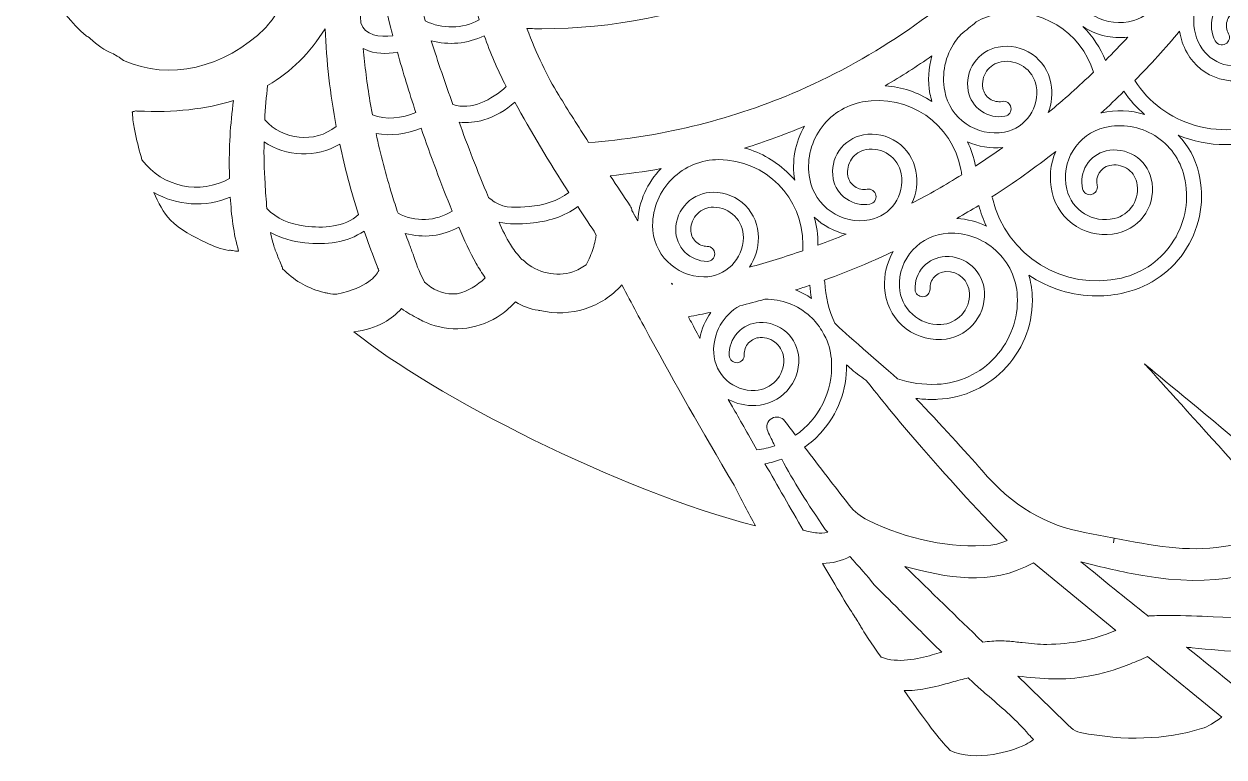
# Model space of a CAD drawing. Header units: millimetres. Extents: x -1647 to 2455, y -685 to 37.
# Drawn here: x -267.4 to -27.2, y -528.6 to -381.8 of the extents above; entities that cross this region are included whole.
import ezdxf

# ---------------------------------------------------------------- set-up
doc = ezdxf.new("R2010")
doc.units = ezdxf.units.MM
doc.header["$MEASUREMENT"] = 0
doc.layers.add('Layer 4', color=7, linetype='Continuous')

msp = doc.modelspace()

# ---------------------------------------------------------------- linework, layer by layer
at = {"layer": 'Layer 4', "lineweight": 0}
for points, knots in [([(-154.37, -405.5), (-156.44, -402.28), (-158.45, -399.09), (-160.34, -396.01), (-162.68, -392.22), (-164.82, -387.73), (-166.72, -382.66), (-165.71, -382.69), (-164.73, -382.71), (-163.77, -382.71), (-135.27, -382.71), (-108.48, -371.61), (-88.33, -351.46), (-68.18, -331.31), (-57.08, -304.52), (-57.08, -276.02), (-57.08, -271.81), (-57.33, -267.56), (-57.83, -263.35), (-48.71, -269.09), (-41.22, -275.1), (-37.51, -278.08), (-36.67, -278.76), (-36, -279.29), (-35.55, -279.63), (-35.17, -279.92), (-34.78, -280.21), (-34.38, -280.5), (-34.91, -296.45), (-38.32, -311.94), (-44.5, -326.56), (-51.04, -342.02), (-60.41, -355.91), (-72.33, -367.84), (-84.26, -379.76), (-98.15, -389.13), (-113.61, -395.67), (-126.58, -401.15), (-140.29, -404.46), (-154.37, -405.5)], [0, 0, 0, 0, 1, 1, 1, 2, 2, 2, 3, 3, 3, 4, 4, 4, 5, 5, 5, 6, 6, 6, 7, 7, 7, 8, 8, 8, 9, 9, 9, 10, 10, 10, 11, 11, 11, 12, 12, 12, 13, 13, 13, 13]), ([(-6.61, -480.19), (-7.36, -479.55), (-8.04, -478.97), (-8.7, -478.37), (-9.35, -477.79), (-43.06, -449.84), (-43.06, -449.84), (-43.06, -449.84), (-16.4, -479.34), (-14.56, -481.3), (-18.2, -483.99), (-22.27, -485.63), (-27.28, -486.42), (-34.62, -487.58), (-41.67, -486.19), (-49.13, -484.72), (-49.13, -484.72), (-49.31, -485.66), (-49.31, -485.66), (-49.31, -485.66), (-49.31, -485.66), (-49.31, -485.66), (-49.31, -485.66), (-49.17, -484.71), (-49.17, -484.71), (-50.98, -484.36), (-52.86, -483.99), (-54.73, -483.66), (-62.9, -482.23), (-69.55, -478.26), (-75.65, -471.15), (-78.85, -467.42), (-84.06, -461.8), (-88.83, -456.74), (-87.79, -456.88), (-86.73, -456.95), (-85.66, -456.95), (-85.27, -456.95), (-84.87, -456.94), (-84.48, -456.92), (-79.17, -456.67), (-74.28, -454.37), (-70.7, -450.44), (-67.12, -446.5), (-65.29, -441.42), (-65.54, -436.11), (-65.61, -434.71), (-65.86, -433.34), (-66.26, -432.03), (-62.29, -434.7), (-57.56, -436.21), (-52.62, -436.21), (-50.76, -436.21), (-48.88, -436), (-47, -435.55), (-41.83, -434.33), (-37.44, -431.18), (-34.64, -426.66), (-31.85, -422.14), (-30.98, -416.8), (-32.2, -411.63), (-32.88, -408.72), (-34.32, -406.12), (-36.35, -404.04), (-33.38, -405.27), (-30.17, -405.91), (-26.93, -405.91), (-22.93, -405.91), (-18.88, -404.93), (-15.13, -402.86), (-10.48, -400.29), (-7.11, -396.07), (-5.64, -390.96), (-4.16, -385.86), (-4.77, -380.48), (-7.34, -375.83), (-8.28, -374.11), (-9.51, -372.62), (-10.95, -371.37), (-9.44, -371.66), (-7.91, -371.81), (-6.38, -371.81), (-1.21, -371.81), (3.99, -370.18), (8.41, -366.83), (17.15, -360.19), (18.85, -347.68), (12.21, -338.95), (11.13, -337.52), (9.85, -336.33), (8.45, -335.38), (14.31, -334.83), (19.99, -332.2), (24.25, -327.52), (27.84, -323.6), (29.68, -318.51), (29.44, -313.21), (29.22, -308.44), (27.35, -304.02), (24.14, -300.57), (35.05, -302.82), (48.02, -305.83), (62.75, -310.31), (66.4, -314.53), (69.44, -319.38), (71.56, -324.36), (72.78, -327.2), (73.74, -330.16), (74.41, -333.16), (74.71, -334.45), (74.96, -335.87), (75.17, -337.46), (67.17, -333.63), (44.62, -326.56), (44.62, -326.56), (44.62, -326.56), (54.27, -332.75), (59.35, -335.52), (64.22, -338.17), (72.35, -342.59), (78.49, -346.3), (81.25, -349.75), (85.86, -356.47), (86.69, -363.62), (87.18, -367.89), (85.49, -372.33), (82.26, -375.4), (75.38, -369.73), (67.39, -363.33), (64.31, -360.87), (63.49, -360.21), (62.9, -359.74), (62.82, -359.67), (58.54, -356.06), (33.37, -340.61), (33.37, -340.61), (33.37, -340.61), (65.45, -370.63), (70.8, -374.96), (78.86, -381.47), (81.93, -389.34), (80.45, -399.73), (79.34, -398.55), (78.19, -397.41), (77.13, -396.19), (58.8, -375.14), (28.96, -355.53), (28.96, -355.53), (28.96, -355.53), (60.59, -387.79), (71.43, -399.58), (72.61, -400.86), (73.79, -402.14), (74.97, -403.42), (75.65, -404.16), (76.34, -404.94), (77, -405.71), (78.29, -407.19), (79.62, -408.72), (81.11, -410.1), (83.01, -411.88), (83.77, -413.9), (83.5, -416.46), (83.42, -417.2), (83.34, -417.94), (83.27, -418.7), (82.96, -421.84), (82.64, -425.09), (81.81, -428.05), (81.26, -429.98), (79.91, -432.15), (78, -434.15), (76.06, -436.19), (75.08, -436.61), (74.6, -436.58), (73.91, -436.56), (72.53, -435.73), (71.07, -433.95), (65.6, -427.26), (23.72, -391.38), (23.72, -391.38), (23.72, -391.38), (34.66, -403.23), (36.8, -405.47), (43.84, -412.88), (62.54, -432.55), (71.45, -444.04), (73.62, -446.85), (73.61, -448.64), (71.4, -451.42), (68.16, -455.5), (63.68, -458.24), (58.08, -459.57), (56.04, -460.05), (54.4, -459.57), (52.6, -457.97), (48.18, -454.02), (4.05, -421.17), (4.05, -421.17), (4.05, -421.17), (20.72, -436.47), (21.23, -437.08), (21.92, -437.92), (38.21, -452.81), (44.99, -458.68), (46.47, -459.97), (46.37, -460.46), (45.7, -461.55), (45.42, -461.98), (45.2, -462.42), (44.99, -462.84), (44.71, -463.4), (44.44, -463.93), (44.13, -464.27), (32.13, -477.54), (18.83, -483.74), (3.44, -483.21), (-0.48, -483.07), (-3.76, -482.08), (-6.61, -480.19)], [0, 0, 0, 0, 1, 1, 1, 2, 2, 2, 3, 3, 3, 4, 4, 4, 5, 5, 5, 6, 6, 6, 7, 7, 7, 8, 8, 8, 9, 9, 9, 10, 10, 10, 11, 11, 11, 12, 12, 12, 13, 13, 13, 14, 14, 14, 15, 15, 15, 16, 16, 16, 17, 17, 17, 18, 18, 18, 19, 19, 19, 20, 20, 20, 21, 21, 21, 22, 22, 22, 23, 23, 23, 24, 24, 24, 25, 25, 25, 26, 26, 26, 27, 27, 27, 28, 28, 28, 29, 29, 29, 30, 30, 30, 31, 31, 31, 32, 32, 32, 33, 33, 33, 34, 34, 34, 35, 35, 35, 36, 36, 36, 37, 37, 37, 38, 38, 38, 39, 39, 39, 40, 40, 40, 41, 41, 41, 42, 42, 42, 43, 43, 43, 44, 44, 44, 45, 45, 45, 46, 46, 46, 47, 47, 47, 48, 48, 48, 49, 49, 49, 50, 50, 50, 51, 51, 51, 52, 52, 52, 53, 53, 53, 54, 54, 54, 55, 55, 55, 56, 56, 56, 57, 57, 57, 58, 58, 58, 59, 59, 59, 60, 60, 60, 61, 61, 61, 62, 62, 62, 63, 63, 63, 64, 64, 64, 65, 65, 65, 66, 66, 66, 67, 67, 67, 68, 68, 68, 69, 69, 69, 70, 70, 70, 71, 71, 71, 72, 72, 72, 73, 73, 73, 73]), ([(-200.09, -362.4), (-199.69, -360.14), (-199.34, -357.77), (-199.03, -355.16), (-198.62, -354.95), (-198.21, -354.72), (-197.8, -354.48), (-197.93, -357.07), (-197.88, -359.75), (-197.66, -362.6), (-197.19, -368.42), (-196.06, -374.61), (-194.1, -382.09), (-193.93, -382.77), (-193.75, -383.45), (-193.56, -384.13), (-196.18, -384.42), (-199.24, -384.09), (-199.95, -381.5), (-200.38, -375.08), (-200.42, -368.69), (-200.09, -362.4)], [0, 0, 0, 0, 1, 1, 1, 2, 2, 2, 3, 3, 3, 4, 4, 4, 5, 5, 5, 6, 6, 6, 7, 7, 7, 7]), ([(-56.81, -363.99), (-55.1, -360.9), (-52.29, -358.67), (-48.9, -357.69), (-41.86, -355.66), (-34.56, -358.44), (-30.51, -364.07), (-32.42, -366.97), (-34.43, -369.81), (-36.54, -372.59), (-36.6, -371.87), (-36.72, -371.16), (-36.93, -370.45), (-37.6, -368.13), (-39.13, -366.21), (-41.24, -365.04), (-43.35, -363.87), (-45.79, -363.6), (-48.11, -364.26), (-50.04, -364.82), (-51.64, -366.09), (-52.62, -367.85), (-53.59, -369.61), (-53.82, -371.64), (-53.26, -373.58), (-52.8, -375.2), (-51.72, -376.54), (-50.25, -377.36), (-48.77, -378.18), (-47.06, -378.37), (-45.44, -377.91), (-44.64, -377.68), (-44.18, -376.85), (-44.41, -376.05), (-44.64, -375.25), (-45.47, -374.79), (-46.27, -375.02), (-47.12, -375.27), (-48.02, -375.17), (-48.79, -374.74), (-49.57, -374.31), (-50.13, -373.6), (-50.38, -372.75), (-50.71, -371.58), (-50.58, -370.36), (-49.99, -369.31), (-49.4, -368.25), (-48.44, -367.48), (-47.28, -367.15), (-44.08, -366.23), (-40.73, -368.08), (-39.81, -371.28), (-38.61, -375.46), (-41.04, -379.87), (-45.23, -381.07), (-50.68, -382.64), (-56.38, -379.49), (-57.94, -374.04), (-58.92, -370.66), (-58.52, -367.08), (-56.81, -363.99)], [0, 0, 0, 0, 1, 1, 1, 2, 2, 2, 3, 3, 3, 4, 4, 4, 5, 5, 5, 6, 6, 6, 7, 7, 7, 8, 8, 8, 9, 9, 9, 10, 10, 10, 11, 11, 11, 12, 12, 12, 13, 13, 13, 14, 14, 14, 15, 15, 15, 16, 16, 16, 17, 17, 17, 18, 18, 18, 19, 19, 19, 20, 20, 20, 20]), ([(-247.46, -389.05), (-247.57, -388.98), (-247.77, -388.84), (-247.94, -388.72), (-248.59, -388.29), (-249.03, -387.99), (-249.32, -387.83), (-249.38, -387.8), (-249.45, -387.77), (-249.51, -387.75), (-251.28, -387.02), (-252.84, -385.98), (-254.14, -384.66), (-254.38, -384.42), (-254.67, -384.24), (-254.99, -384.15), (-260.71, -379.13), (-265.09, -371.63), (-267.41, -362.91), (-262.43, -370.29), (-254.98, -375.63), (-246.19, -378.06), (-246.19, -378.06), (-245.98, -378.12), (-245.98, -378.12), (-236.29, -380.74), (-226.15, -379.55), (-217.44, -374.74), (-215.61, -373.73), (-213.87, -372.58), (-212.25, -371.29), (-215.44, -378.72), (-218.97, -382.42), (-219.13, -382.59), (-227.28, -390.63), (-238.39, -393.16), (-247.46, -389.05)], [0, 0, 0, 0, 1, 1, 1, 2, 2, 2, 3, 3, 3, 4, 4, 4, 5, 5, 5, 6, 6, 6, 7, 7, 7, 8, 8, 8, 9, 9, 9, 10, 10, 10, 11, 11, 11, 12, 12, 12, 12]), ([(-178.27, -371.38), (-177.87, -374.56), (-177.21, -377.74), (-176.29, -380.91), (-179.63, -382.75), (-183.69, -382.8), (-187.07, -381.14), (-188.06, -377.69), (-188.95, -374.22), (-189.69, -370.74), (-186.13, -372.33), (-181.83, -372.61), (-178.27, -371.38)], [0, 0, 0, 0, 1, 1, 1, 2, 2, 2, 3, 3, 3, 4, 4, 4, 4]), ([(-45.03, -393.07), (-41.9, -389.89), (-38.91, -386.6), (-36.06, -383.21), (-35.82, -384.7), (-35.32, -386.15), (-34.57, -387.51), (-33.16, -390.06), (-30.84, -391.91), (-28.04, -392.72), (-25.24, -393.53), (-22.29, -393.2), (-19.74, -391.79), (-17.62, -390.62), (-16.09, -388.7), (-15.42, -386.38), (-14.75, -384.06), (-15.03, -381.62), (-16.19, -379.51), (-18.2, -375.88), (-22.79, -374.56), (-26.42, -376.56), (-27.9, -377.38), (-28.97, -378.72), (-29.44, -380.34), (-29.91, -381.97), (-29.72, -383.67), (-28.9, -385.15), (-28.5, -385.88), (-27.59, -386.14), (-26.86, -385.74), (-26.14, -385.34), (-25.87, -384.43), (-26.27, -383.7), (-26.7, -382.92), (-26.8, -382.03), (-26.56, -381.17), (-26.31, -380.32), (-25.75, -379.62), (-24.97, -379.19), (-23.91, -378.6), (-22.69, -378.47), (-21.53, -378.8), (-20.37, -379.14), (-19.41, -379.9), (-18.82, -380.96), (-18.04, -382.37), (-17.86, -384), (-18.31, -385.55), (-18.75, -387.1), (-19.78, -388.38), (-21.19, -389.16), (-25.01, -391.27), (-29.83, -389.88), (-31.94, -386.06), (-33.05, -384.06), (-33.45, -381.81), (-33.11, -379.59), (-31.09, -377.04), (-29.15, -374.43), (-27.28, -371.77), (-24.34, -370.35), (-21.03, -370.06), (-17.87, -370.97), (-14.48, -371.95), (-11.67, -374.19), (-9.96, -377.28), (-7.78, -381.23), (-7.27, -385.79), (-8.52, -390.13), (-9.77, -394.46), (-12.63, -398.05), (-16.58, -400.24), (-21.61, -403.01), (-27.41, -403.66), (-32.93, -402.07), (-37.97, -400.62), (-42.21, -397.44), (-45.03, -393.07)], [0, 0, 0, 0, 1, 1, 1, 2, 2, 2, 3, 3, 3, 4, 4, 4, 5, 5, 5, 6, 6, 6, 7, 7, 7, 8, 8, 8, 9, 9, 9, 10, 10, 10, 11, 11, 11, 12, 12, 12, 13, 13, 13, 14, 14, 14, 15, 15, 15, 16, 16, 16, 17, 17, 17, 18, 18, 18, 19, 19, 19, 20, 20, 20, 21, 21, 21, 22, 22, 22, 23, 23, 23, 24, 24, 24, 25, 25, 25, 26, 26, 26, 26]), ([(-76.76, -381.34), (-75.46, -380.58), (-74.02, -380.04), (-72.5, -379.76), (-63.99, -378.18), (-55.77, -383.31), (-53.28, -391.39), (-56.22, -394.22), (-59.24, -396.92), (-62.36, -399.5), (-61.66, -397.68), (-61.44, -395.66), (-61.82, -393.62), (-62.26, -391.24), (-63.6, -389.18), (-65.58, -387.82), (-67.57, -386.45), (-69.98, -385.94), (-72.35, -386.38), (-74.33, -386.74), (-76.04, -387.86), (-77.18, -389.52), (-78.32, -391.17), (-78.75, -393.17), (-78.38, -395.15), (-78.07, -396.81), (-77.14, -398.25), (-75.74, -399.21), (-74.35, -400.17), (-72.67, -400.52), (-71.01, -400.22), (-70.2, -400.06), (-69.66, -399.29), (-69.81, -398.47), (-69.96, -397.65), (-70.74, -397.11), (-71.56, -397.27), (-72.43, -397.43), (-73.31, -397.24), (-74.04, -396.74), (-74.78, -396.23), (-75.27, -395.48), (-75.43, -394.6), (-75.65, -393.41), (-75.39, -392.21), (-74.71, -391.21), (-74.02, -390.22), (-72.99, -389.55), (-71.8, -389.33), (-68.53, -388.72), (-65.38, -390.89), (-64.77, -394.16), (-63.98, -398.45), (-66.82, -402.59), (-71.11, -403.39), (-76.68, -404.42), (-82.05, -400.73), (-83.08, -395.16), (-83.73, -391.69), (-82.98, -388.18), (-80.98, -385.27), (-80.63, -384.76), (-80.25, -384.28), (-79.84, -383.83), (-78.8, -383.01), (-77.77, -382.18), (-76.76, -381.34)], [0, 0, 0, 0, 1, 1, 1, 2, 2, 2, 3, 3, 3, 4, 4, 4, 5, 5, 5, 6, 6, 6, 7, 7, 7, 8, 8, 8, 9, 9, 9, 10, 10, 10, 11, 11, 11, 12, 12, 12, 13, 13, 13, 14, 14, 14, 15, 15, 15, 16, 16, 16, 17, 17, 17, 18, 18, 18, 19, 19, 19, 20, 20, 20, 21, 21, 21, 22, 22, 22, 22]), ([(-204.9, -402.29), (-209.31, -405.72), (-215.51, -405.03), (-219.21, -400.97), (-219.09, -398.64), (-218.9, -396.33), (-218.63, -394.06), (-213.92, -391.33), (-210.13, -387.59), (-207.13, -382.7), (-206.86, -389.24), (-206.11, -395.78), (-204.9, -402.29)], [0, 0, 0, 0, 1, 1, 1, 2, 2, 2, 3, 3, 3, 4, 4, 4, 4]), ([(-175.27, -384.1), (-174.1, -387.48), (-172.64, -390.87), (-170.86, -394.27), (-173.87, -397.05), (-177.81, -399.05), (-181.55, -397.91), (-183.08, -393.63), (-184.55, -389.36), (-185.88, -385.1), (-182.39, -386.06), (-178.63, -385.75), (-175.27, -384.1)], [0, 0, 0, 0, 1, 1, 1, 2, 2, 2, 3, 3, 3, 4, 4, 4, 4]), ([(-46.4, -384.37), (-47.87, -385.96), (-49.37, -387.53), (-50.91, -389.07), (-51.91, -386.51), (-53.44, -384.2), (-55.4, -382.26), (-52.8, -383.98), (-49.63, -384.78), (-46.4, -384.37)], [0, 0, 0, 0, 1, 1, 1, 2, 2, 2, 3, 3, 3, 3]), ([(-199.2, -386.81), (-197.12, -387.78), (-194.86, -387.78), (-192.65, -387.41), (-191.52, -391.4), (-190.29, -395.43), (-188.95, -399.48), (-191.8, -400.64), (-194.92, -401.03), (-197.67, -399.95), (-197.84, -399.03), (-198, -398.12), (-198.15, -397.21), (-198.72, -393.69), (-199.18, -390.17), (-199.52, -386.65), (-199.42, -386.71), (-199.31, -386.76), (-199.2, -386.81)], [0, 0, 0, 0, 1, 1, 1, 2, 2, 2, 3, 3, 3, 4, 4, 4, 5, 5, 5, 6, 6, 6, 6]), ([(-86.03, -395.71), (-85.93, -396.24), (-85.8, -396.76), (-85.64, -397.26), (-88.48, -395.43), (-91.67, -394.36), (-94.97, -394.12), (-91.78, -392.25), (-88.66, -390.25), (-85.63, -388.13), (-86.36, -390.55), (-86.51, -393.14), (-86.03, -395.71)], [0, 0, 0, 0, 1, 1, 1, 2, 2, 2, 3, 3, 3, 4, 4, 4, 4]), ([(-79.83, -410.89), (-79.77, -411.24), (-79.72, -411.6), (-79.67, -411.95), (-82.91, -413.97), (-86.24, -415.88), (-89.63, -417.66), (-88.74, -415.7), (-88.43, -413.47), (-88.85, -411.21), (-89.29, -408.84), (-90.62, -406.78), (-92.61, -405.41), (-94.6, -404.04), (-97, -403.53), (-99.37, -403.97), (-101.35, -404.34), (-103.07, -405.45), (-104.21, -407.11), (-105.34, -408.76), (-105.77, -410.76), (-105.4, -412.74), (-105.1, -414.4), (-104.16, -415.84), (-102.77, -416.8), (-101.38, -417.76), (-99.7, -418.11), (-98.04, -417.81), (-97.22, -417.66), (-96.69, -416.88), (-96.84, -416.06), (-96.99, -415.24), (-97.77, -414.71), (-98.58, -414.86), (-99.46, -415.02), (-100.34, -414.83), (-101.07, -414.33), (-101.8, -413.83), (-102.29, -413.07), (-102.45, -412.2), (-102.67, -411), (-102.42, -409.8), (-101.73, -408.81), (-101.05, -407.81), (-100.02, -407.14), (-98.83, -406.92), (-95.56, -406.31), (-92.4, -408.48), (-91.8, -411.75), (-91, -416.04), (-93.85, -420.19), (-98.14, -420.98), (-103.71, -422.01), (-109.08, -418.32), (-110.11, -412.75), (-110.75, -409.29), (-110.01, -405.77), (-108.01, -402.86), (-106.01, -399.95), (-102.99, -397.99), (-99.52, -397.35), (-90.36, -395.65), (-81.53, -401.73), (-79.83, -410.89)], [0, 0, 0, 0, 1, 1, 1, 2, 2, 2, 3, 3, 3, 4, 4, 4, 5, 5, 5, 6, 6, 6, 7, 7, 7, 8, 8, 8, 9, 9, 9, 10, 10, 10, 11, 11, 11, 12, 12, 12, 13, 13, 13, 14, 14, 14, 15, 15, 15, 16, 16, 16, 17, 17, 17, 18, 18, 18, 19, 19, 19, 20, 20, 20, 21, 21, 21, 21]), ([(-51.7, -399.56), (-51.73, -399.57), (-51.76, -399.58), (-51.79, -399.59), (-50.23, -398.17), (-48.7, -396.72), (-47.19, -395.24), (-46, -396.99), (-44.6, -398.55), (-43.06, -399.89), (-45.83, -399), (-48.79, -398.88), (-51.7, -399.56)], [0, 0, 0, 0, 1, 1, 1, 2, 2, 2, 3, 3, 3, 4, 4, 4, 4]), ([(-243.79, -408.95), (-244.29, -407.27), (-244.72, -405.57), (-245.08, -403.85), (-245.26, -402.96), (-245.43, -402.01), (-245.6, -400.94), (-245.6, -400.86), (-245.61, -400.77), (-245.62, -400.69), (-245.67, -400.26), (-245.7, -399.91), (-245.72, -399.59), (-245.72, -399.59), (-245.72, -399.58), (-245.72, -399.58), (-245.72, -399.57), (-245.72, -399.57), (-245.72, -399.56), (-245.72, -399.56), (-245.72, -399.48), (-245.72, -399.48), (-245.73, -399.43), (-245.73, -399.37), (-245.73, -399.32), (-245.5, -399.31), (-245.26, -399.26), (-245.04, -399.17), (-245.02, -399.17), (-244.94, -399.16), (-244.79, -399.18), (-244.73, -399.18), (-244.67, -399.19), (-244.61, -399.19), (-237.4, -399.54), (-230.95, -398.83), (-225.47, -397.07), (-226.11, -401.83), (-226.39, -406.62), (-226.29, -411.32), (-226.29, -411.78), (-226.27, -412.25), (-226.26, -412.72), (-232.19, -415.99), (-239.62, -414.53), (-243.79, -408.95)], [0, 0, 0, 0, 1, 1, 1, 2, 2, 2, 3, 3, 3, 4, 4, 4, 5, 5, 5, 6, 6, 6, 7, 7, 7, 8, 8, 8, 9, 9, 9, 10, 10, 10, 11, 11, 11, 12, 12, 12, 13, 13, 13, 14, 14, 14, 15, 15, 15, 15]), ([(-180.29, -401.44), (-178.66, -401.59), (-176.98, -401.43), (-175.37, -400.96), (-173.04, -400.29), (-170.97, -399), (-169.17, -397.4), (-165.9, -403.31), (-162.32, -409.3), (-158.34, -415.53), (-160.54, -417.24), (-163.44, -418.06), (-166.28, -418.31), (-168.53, -418.5), (-171.16, -418.76), (-173.13, -417.45), (-173.57, -417.15), (-173.99, -416.83), (-174.41, -416.49), (-176.72, -410.92), (-178.61, -406.08), (-180.29, -401.44)], [0, 0, 0, 0, 1, 1, 1, 2, 2, 2, 3, 3, 3, 4, 4, 4, 5, 5, 5, 6, 6, 6, 7, 7, 7, 7]), ([(-187.89, -402.63), (-186, -408.14), (-183.93, -413.69), (-181.68, -419.24), (-184.96, -421.27), (-189.1, -421.51), (-192.52, -419.67), (-192.93, -418.46), (-193.33, -417.25), (-193.7, -416.03), (-194.97, -411.95), (-196.05, -407.82), (-196.93, -403.68), (-193.98, -404.26), (-190.81, -403.77), (-187.89, -402.63)], [0, 0, 0, 0, 1, 1, 1, 2, 2, 2, 3, 3, 3, 4, 4, 4, 5, 5, 5, 5]), ([(-113.1, -413.05), (-113.46, -412.62), (-113.83, -412.21), (-114.23, -411.81), (-116.73, -409.28), (-119.79, -407.52), (-123.14, -406.61), (-119.08, -405.34), (-115.08, -403.88), (-111.14, -402.22), (-113.05, -405.49), (-113.74, -409.28), (-113.1, -413.05)], [0, 0, 0, 0, 1, 1, 1, 2, 2, 2, 3, 3, 3, 4, 4, 4, 4]), ([(-73.53, -416.64), (-73.55, -416.56), (-73.58, -416.48), (-73.62, -416.4), (-69.23, -413.57), (-64.97, -410.52), (-60.86, -407.28), (-61.93, -409.79), (-62.25, -412.66), (-61.57, -415.52), (-60.9, -418.36), (-59.17, -420.77), (-56.69, -422.31), (-54.21, -423.84), (-51.28, -424.32), (-48.44, -423.65), (-46.09, -423.09), (-44.1, -421.66), (-42.83, -419.61), (-41.56, -417.56), (-41.17, -415.13), (-41.72, -412.78), (-42.67, -408.74), (-46.74, -406.23), (-50.77, -407.18), (-52.42, -407.57), (-53.81, -408.57), (-54.7, -410.01), (-55.59, -411.45), (-55.86, -413.14), (-55.48, -414.79), (-55.29, -415.59), (-54.48, -416.09), (-53.67, -415.9), (-52.87, -415.71), (-52.37, -414.9), (-52.56, -414.1), (-52.98, -412.31), (-51.87, -410.52), (-50.09, -410.1), (-48.91, -409.83), (-47.69, -410.02), (-46.67, -410.66), (-45.64, -411.3), (-44.92, -412.29), (-44.64, -413.47), (-44.27, -415.04), (-44.53, -416.66), (-45.38, -418.03), (-46.23, -419.4), (-47.56, -420.36), (-49.13, -420.73), (-53.38, -421.73), (-57.65, -419.09), (-58.65, -414.84), (-59.95, -409.32), (-56.52, -403.78), (-51.01, -402.48), (-47.57, -401.67), (-44.03, -402.25), (-41.03, -404.11), (-38.02, -405.97), (-35.93, -408.88), (-35.12, -412.32), (-34.08, -416.71), (-34.82, -421.24), (-37.19, -425.08), (-39.57, -428.92), (-43.29, -431.6), (-47.69, -432.63), (-59.22, -435.35), (-70.82, -428.18), (-73.53, -416.64)], [0, 0, 0, 0, 1, 1, 1, 2, 2, 2, 3, 3, 3, 4, 4, 4, 5, 5, 5, 6, 6, 6, 7, 7, 7, 8, 8, 8, 9, 9, 9, 10, 10, 10, 11, 11, 11, 12, 12, 12, 13, 13, 13, 14, 14, 14, 15, 15, 15, 16, 16, 16, 17, 17, 17, 18, 18, 18, 19, 19, 19, 20, 20, 20, 21, 21, 21, 22, 22, 22, 23, 23, 23, 24, 24, 24, 24]), ([(-218.78, -418.7), (-218.94, -417.05), (-219.06, -415.36), (-219.16, -413.66), (-219.16, -413.66), (-219.16, -413.66), (-219.16, -413.66), (-219.33, -410.86), (-219.39, -408.09), (-219.35, -405.33), (-214.91, -408.42), (-208.94, -408.63), (-204.19, -405.81), (-203.19, -410.54), (-201.93, -415.25), (-200.43, -419.92), (-203.18, -422.49), (-207.57, -422.69), (-211.15, -422.23), (-214.18, -421.85), (-216.89, -420.78), (-218.78, -418.7)], [0, 0, 0, 0, 1, 1, 1, 2, 2, 2, 3, 3, 3, 4, 4, 4, 5, 5, 5, 6, 6, 6, 7, 7, 7, 7]), ([(-76.91, -410.2), (-77.24, -408.5), (-77.78, -406.87), (-78.51, -405.35), (-76.36, -406.34), (-73.93, -406.76), (-71.44, -406.47), (-73.24, -407.75), (-75.06, -408.99), (-76.91, -410.2)], [0, 0, 0, 0, 1, 1, 1, 2, 2, 2, 3, 3, 3, 3]), ([(-139.84, -410.72), (-142.65, -413.55), (-144.29, -417.22), (-144.52, -421.18), (-144.75, -420.8), (-144.97, -420.4), (-145.21, -419.99), (-145.21, -419.99), (-145.23, -419.95), (-145.23, -419.95), (-145.38, -419.68), (-145.53, -419.4), (-145.69, -419.13), (-145.72, -418.8), (-145.84, -418.47), (-146.02, -418.2), (-147.36, -416.21), (-148.71, -414.18), (-150.05, -412.15), (-146.62, -411.8), (-143.22, -411.32), (-139.84, -410.72)], [0, 0, 0, 0, 1, 1, 1, 2, 2, 2, 3, 3, 3, 4, 4, 4, 5, 5, 5, 6, 6, 6, 7, 7, 7, 7]), ([(-122.99, -418.13), (-124.69, -416.41), (-126.95, -415.46), (-129.37, -415.45), (-131.38, -415.45), (-133.27, -416.22), (-134.7, -417.64), (-136.13, -419.05), (-136.92, -420.93), (-136.93, -422.95), (-136.93, -424.64), (-136.28, -426.23), (-135.09, -427.43), (-133.9, -428.63), (-132.32, -429.29), (-130.63, -429.3), (-129.8, -429.3), (-129.13, -428.64), (-129.12, -427.8), (-129.12, -426.98), (-129.79, -426.3), (-130.62, -426.3), (-131.5, -426.29), (-132.34, -425.94), (-132.96, -425.31), (-133.59, -424.68), (-133.93, -423.85), (-133.93, -422.96), (-133.92, -421.75), (-133.44, -420.62), (-132.59, -419.77), (-131.73, -418.91), (-130.59, -418.45), (-129.38, -418.45), (-126.05, -418.47), (-123.36, -421.19), (-123.37, -424.51), (-123.39, -428.87), (-126.96, -432.42), (-131.32, -432.4), (-136.99, -432.37), (-141.57, -427.75), (-141.55, -422.08), (-141.54, -418.56), (-140.15, -415.24), (-137.64, -412.75), (-135.13, -410.27), (-131.81, -408.91), (-128.28, -408.92), (-118.97, -408.96), (-111.42, -416.57), (-111.46, -425.89), (-111.46, -426.31), (-111.47, -426.74), (-111.5, -427.16), (-115.02, -428.39), (-118.58, -429.49), (-122.17, -430.47), (-121.04, -428.76), (-120.38, -426.72), (-120.37, -424.52), (-120.36, -422.11), (-121.29, -419.84), (-122.99, -418.13)], [0, 0, 0, 0, 1, 1, 1, 2, 2, 2, 3, 3, 3, 4, 4, 4, 5, 5, 5, 6, 6, 6, 7, 7, 7, 8, 8, 8, 9, 9, 9, 10, 10, 10, 11, 11, 11, 12, 12, 12, 13, 13, 13, 14, 14, 14, 15, 15, 15, 16, 16, 16, 17, 17, 17, 18, 18, 18, 19, 19, 19, 20, 20, 20, 21, 21, 21, 21]), ([(-225.64, -427.13), (-225.79, -427.09), (-225.94, -427.08), (-226.09, -427.08), (-226.2, -427.08), (-226.31, -427.08), (-226.41, -427.1), (-227.92, -426.92), (-229.51, -426.24), (-230.87, -425.59), (-233.57, -424.3), (-236.16, -422.98), (-238.08, -421.03), (-239.54, -419.57), (-240.56, -417.52), (-241.42, -415.47), (-236.82, -418.16), (-231.1, -418.58), (-226.11, -416.41), (-225.9, -420.01), (-225.46, -423.76), (-224.44, -427.27), (-224.85, -427.27), (-225.25, -427.22), (-225.64, -427.13)], [0, 0, 0, 0, 1, 1, 1, 2, 2, 2, 3, 3, 3, 4, 4, 4, 5, 5, 5, 6, 6, 6, 7, 7, 7, 8, 8, 8, 8]), ([(-166.07, -421.65), (-162.65, -421.36), (-159.22, -420.34), (-156.52, -418.34), (-155.46, -419.97), (-154.38, -421.61), (-153.27, -423.27), (-153.27, -423.27), (-152.86, -424.09), (-152.86, -424.09), (-152.91, -424.44), (-152.97, -424.78), (-153.04, -425.11), (-153.29, -426.22), (-153.63, -427.29), (-154.06, -428.3), (-154.35, -428.96), (-154.61, -429.5), (-154.88, -429.97), (-155.72, -430.6), (-156.61, -431.08), (-157.55, -431.39), (-160.8, -432.48), (-164.72, -431.61), (-167.3, -429.22), (-167.47, -429.06), (-167.66, -428.92), (-167.86, -428.8), (-167.86, -428.8), (-168.07, -428.54), (-168.07, -428.54), (-168.8, -427.66), (-169.48, -426.83), (-170.03, -425.91), (-170.89, -424.5), (-171.62, -422.99), (-172.31, -421.43), (-170.31, -421.95), (-168.09, -421.83), (-166.07, -421.65)], [0, 0, 0, 0, 1, 1, 1, 2, 2, 2, 3, 3, 3, 4, 4, 4, 5, 5, 5, 6, 6, 6, 7, 7, 7, 8, 8, 8, 9, 9, 9, 10, 10, 10, 11, 11, 11, 12, 12, 12, 13, 13, 13, 13]), ([(-76.26, -418.08), (-75.87, -419.53), (-75.35, -420.93), (-74.73, -422.25), (-76.57, -421.36), (-78.57, -420.84), (-80.65, -420.7), (-79.17, -419.85), (-77.71, -418.97), (-76.26, -418.08)], [0, 0, 0, 0, 1, 1, 1, 2, 2, 2, 3, 3, 3, 3]), ([(-180.37, -422.43), (-179.28, -425.01), (-178.2, -427.41), (-176.86, -429.74), (-176.35, -430.63), (-175.75, -431.63), (-175.06, -432.6), (-176.73, -434.19), (-178.57, -435.27), (-180.42, -435.75), (-180.79, -435.79), (-181.19, -435.82), (-181.6, -435.82), (-181.6, -435.82), (-181.6, -435.82), (-181.6, -435.82), (-183.61, -435.8), (-185.65, -434.93), (-187.25, -433.43), (-188.39, -431.16), (-188.95, -429.57), (-189.53, -427.88), (-189.8, -427.12), (-190.07, -426.35), (-190.39, -425.52), (-190.62, -424.92), (-190.85, -424.31), (-191.08, -423.7), (-187.5, -424.68), (-183.63, -424.28), (-180.37, -422.43)], [0, 0, 0, 0, 1, 1, 1, 2, 2, 2, 3, 3, 3, 4, 4, 4, 5, 5, 5, 6, 6, 6, 7, 7, 7, 8, 8, 8, 9, 9, 9, 10, 10, 10, 10]), ([(-108.46, -426.08), (-108.46, -426.02), (-108.46, -425.96), (-108.46, -425.9), (-108.45, -424.03), (-108.7, -422.2), (-109.19, -420.45), (-107.43, -422.14), (-105.23, -423.33), (-102.82, -423.85), (-104.69, -424.63), (-106.57, -425.37), (-108.46, -426.08)], [0, 0, 0, 0, 1, 1, 1, 2, 2, 2, 3, 3, 3, 4, 4, 4, 4]), ([(-204.75, -435.84), (-205.27, -435.94), (-205.89, -435.82), (-206.55, -435.69), (-206.8, -435.64), (-207.04, -435.59), (-207.29, -435.55), (-210.42, -434.76), (-213.01, -433.33), (-215.21, -431.18), (-215.21, -431.18), (-215.63, -430.76), (-215.63, -430.76), (-215.75, -430.35), (-216.02, -429.68), (-216.56, -428.38), (-216.7, -428.06), (-216.81, -427.78), (-216.89, -427.59), (-217.18, -426.86), (-217.44, -426.08), (-217.67, -425.21), (-217.82, -424.65), (-217.94, -424.07), (-218.06, -423.49), (-216.05, -424.64), (-213.71, -425.33), (-211.2, -425.59), (-206.98, -426.05), (-202.64, -425.57), (-199.33, -423.22), (-198.63, -425.25), (-197.87, -427.27), (-197.08, -429.25), (-196.9, -429.7), (-196.72, -430.16), (-196.55, -430.63), (-196.48, -430.79), (-196.42, -430.96), (-196.35, -431.13), (-197, -432.25), (-198.56, -434.54), (-204.75, -435.84)], [0, 0, 0, 0, 1, 1, 1, 2, 2, 2, 3, 3, 3, 4, 4, 4, 5, 5, 5, 6, 6, 6, 7, 7, 7, 8, 8, 8, 9, 9, 9, 10, 10, 10, 11, 11, 11, 12, 12, 12, 13, 13, 13, 14, 14, 14, 14]), ([(-105.05, -441.7), (-106.26, -439.16), (-106.96, -436.37), (-107.1, -433.47), (-107.11, -433.33), (-107.14, -433.19), (-107.19, -433.06), (-104.48, -432.08), (-101.79, -431.03), (-99.14, -429.9), (-97.21, -429.09), (-95.3, -428.24), (-93.41, -427.35), (-94.65, -429.52), (-95.26, -432), (-95.14, -434.56), (-94.85, -440.58), (-89.73, -445.24), (-83.72, -444.95), (-78.74, -444.72), (-74.88, -440.48), (-75.12, -435.5), (-75.32, -431.36), (-78.84, -428.13), (-82.99, -428.34), (-84.68, -428.42), (-86.24, -429.15), (-87.37, -430.4), (-88.51, -431.65), (-89.09, -433.27), (-89.01, -434.95), (-88.97, -435.78), (-88.27, -436.41), (-87.44, -436.38), (-86.61, -436.34), (-85.97, -435.64), (-86.01, -434.81), (-86.06, -433.92), (-85.75, -433.07), (-85.15, -432.42), (-84.56, -431.76), (-83.74, -431.38), (-82.85, -431.33), (-80.35, -431.22), (-78.23, -433.15), (-78.12, -435.64), (-77.96, -438.97), (-80.53, -441.8), (-83.86, -441.96), (-85.98, -442.05), (-88, -441.33), (-89.56, -439.9), (-91.12, -438.48), (-92.04, -436.53), (-92.14, -434.42), (-92.27, -431.68), (-91.33, -429.05), (-89.48, -427.02), (-87.63, -424.99), (-85.11, -423.8), (-82.37, -423.68), (-78.85, -423.51), (-75.46, -424.72), (-72.85, -427.1), (-70.24, -429.47), (-68.71, -432.72), (-68.54, -436.25), (-68.33, -440.76), (-69.88, -445.08), (-72.92, -448.42), (-75.96, -451.75), (-80.11, -453.71), (-84.62, -453.92), (-87.36, -454.05), (-90.04, -453.67), (-92.56, -452.81), (-97.01, -448.87), (-104.73, -442.22), (-105.05, -441.7)], [0, 0, 0, 0, 1, 1, 1, 2, 2, 2, 3, 3, 3, 4, 4, 4, 5, 5, 5, 6, 6, 6, 7, 7, 7, 8, 8, 8, 9, 9, 9, 10, 10, 10, 11, 11, 11, 12, 12, 12, 13, 13, 13, 14, 14, 14, 15, 15, 15, 16, 16, 16, 17, 17, 17, 18, 18, 18, 19, 19, 19, 20, 20, 20, 21, 21, 21, 22, 22, 22, 23, 23, 23, 24, 24, 24, 25, 25, 25, 26, 26, 26, 26]), ([(-201.35, -443.4), (-199.12, -443.13), (-197.09, -442.5), (-195.3, -441.53), (-193.99, -440.82), (-192.82, -439.87), (-191.85, -438.77), (-190.69, -439.56), (-189.58, -440.21), (-188.49, -440.73), (-187.67, -441.22), (-186.81, -441.62), (-185.94, -441.93), (-181.31, -443.59), (-176.07, -442.85), (-171.9, -439.95), (-170.85, -439.22), (-169.88, -438.36), (-169.01, -437.39), (-167.64, -438.26), (-166.09, -438.84), (-164.48, -439.09), (-164.38, -439.11), (-164.27, -439.12), (-164.17, -439.13), (-164.17, -439.13), (-164.15, -439.14), (-164.15, -439.14), (-161.1, -439.85), (-157.95, -439.73), (-155.06, -438.8), (-152.25, -437.9), (-149.73, -436.26), (-147.71, -434.03), (-145.74, -437.74), (-143.79, -441.38), (-141.95, -444.77), (-137.19, -453.58), (-131.88, -462.91), (-125.24, -474.13), (-123.78, -477), (-122.38, -479.67), (-120.98, -482.26), (-148.24, -475.29), (-185.52, -456.18), (-201.35, -443.4)], [0, 0, 0, 0, 1, 1, 1, 2, 2, 2, 3, 3, 3, 4, 4, 4, 5, 5, 5, 6, 6, 6, 7, 7, 7, 8, 8, 8, 9, 9, 9, 10, 10, 10, 11, 11, 11, 12, 12, 12, 13, 13, 13, 14, 14, 14, 15, 15, 15, 15]), ([(-137.52, -433.83), (-137.58, -433.84), (-137.63, -433.85), (-137.69, -433.86), (-137.69, -433.86), (-137.77, -433.69), (-137.77, -433.69), (-137.69, -433.74), (-137.61, -433.79), (-137.52, -433.83)], [0, 0, 0, 0, 1, 1, 1, 2, 2, 2, 3, 3, 3, 3]), ([(-110.07, -434.08), (-110.01, -434.97), (-109.9, -435.85), (-109.75, -436.72), (-110.75, -436.04), (-111.81, -435.47), (-112.92, -435.02), (-111.97, -434.72), (-111.01, -434.4), (-110.07, -434.08)], [0, 0, 0, 0, 1, 1, 1, 2, 2, 2, 3, 3, 3, 3]), ([(-115.1, -461.27), (-115.72, -460.45), (-116.84, -460.24), (-117.72, -460.76), (-118.6, -461.28), (-118.94, -462.38), (-118.51, -463.31), (-118.07, -464.28), (-117.6, -465.25), (-117.11, -466.23), (-118.24, -466.62), (-119.43, -466.9), (-120.66, -467.04), (-122.54, -463.76), (-124.24, -460.77), (-125.59, -458.4), (-125.59, -458.4), (-126.41, -456.96), (-126.41, -456.96), (-124.77, -457.81), (-122.88, -458.26), (-120.9, -458.16), (-118.49, -458.05), (-116.27, -457.01), (-114.65, -455.22), (-113.03, -453.43), (-112.19, -451.12), (-112.31, -448.71), (-112.4, -446.71), (-113.27, -444.85), (-114.76, -443.5), (-116.25, -442.15), (-118.17, -441.46), (-120.18, -441.55), (-121.87, -441.63), (-123.42, -442.36), (-124.56, -443.61), (-125.7, -444.86), (-126.28, -446.48), (-126.2, -448.16), (-126.16, -448.99), (-125.46, -449.63), (-124.63, -449.59), (-123.8, -449.55), (-123.16, -448.85), (-123.2, -448.02), (-123.24, -447.14), (-122.94, -446.29), (-122.34, -445.63), (-121.74, -444.97), (-120.93, -444.59), (-120.04, -444.55), (-118.83, -444.49), (-117.67, -444.91), (-116.78, -445.72), (-115.89, -446.53), (-115.36, -447.65), (-115.3, -448.86), (-115.15, -452.18), (-117.72, -455.01), (-121.05, -455.17), (-125.4, -455.37), (-129.12, -452), (-129.33, -447.63), (-129.52, -443.63), (-127.37, -440.04), (-124.1, -438.2), (-122.42, -437.78), (-120.75, -437.34), (-119.08, -436.88), (-115.73, -436.84), (-112.53, -438.04), (-110.04, -440.31), (-109.1, -441.16), (-108.31, -442.13), (-107.67, -443.17), (-107.42, -443.67), (-107.16, -444.16), (-106.88, -444.64), (-106.21, -446.14), (-105.81, -447.77), (-105.73, -449.46), (-105.45, -455.47), (-108.35, -460.9), (-112.95, -464.11), (-113.66, -463.17), (-114.38, -462.22), (-115.1, -461.27)], [0, 0, 0, 0, 1, 1, 1, 2, 2, 2, 3, 3, 3, 4, 4, 4, 5, 5, 5, 6, 6, 6, 7, 7, 7, 8, 8, 8, 9, 9, 9, 10, 10, 10, 11, 11, 11, 12, 12, 12, 13, 13, 13, 14, 14, 14, 15, 15, 15, 16, 16, 16, 17, 17, 17, 18, 18, 18, 19, 19, 19, 20, 20, 20, 21, 21, 21, 22, 22, 22, 23, 23, 23, 24, 24, 24, 25, 25, 25, 26, 26, 26, 27, 27, 27, 28, 28, 28, 29, 29, 29, 29]), ([(-129.92, -439.52), (-131, -441.06), (-131.76, -442.82), (-132.11, -444.72), (-132.15, -444.63), (-132.18, -444.54), (-132.23, -444.45), (-132.23, -444.45), (-132.41, -444.11), (-132.41, -444.11), (-132.74, -443.49), (-133.07, -442.88), (-133.4, -442.26), (-133.67, -441.76), (-133.94, -441.25), (-134.21, -440.75), (-134.27, -440.63), (-134.34, -440.51), (-134.4, -440.39), (-132.91, -440.12), (-131.41, -439.83), (-129.92, -439.52)], [0, 0, 0, 0, 1, 1, 1, 2, 2, 2, 3, 3, 3, 4, 4, 4, 5, 5, 5, 6, 6, 6, 7, 7, 7, 7]), ([(-107.89, -463.65), (-104.46, -459.88), (-102.65, -455.06), (-102.72, -450), (-102.52, -450.19), (-102.32, -450.39), (-102.11, -450.57), (-101.08, -451.51), (-99.98, -452.35), (-98.84, -453.09), (-93.68, -459.62), (-83.78, -471.63), (-70.58, -485.22), (-71.74, -485.67), (-72.83, -486.05), (-73.86, -486.13), (-82.02, -486.78), (-90.3, -485.1), (-98.49, -481.14), (-99.88, -480.47), (-101.23, -479.37), (-102.18, -478.14), (-105.14, -474.33), (-108.13, -470.44), (-111.12, -466.51), (-109.96, -465.68), (-108.87, -464.73), (-107.89, -463.65)], [0, 0, 0, 0, 1, 1, 1, 2, 2, 2, 3, 3, 3, 4, 4, 4, 5, 5, 5, 6, 6, 6, 7, 7, 7, 8, 8, 8, 9, 9, 9, 9]), ([(-111.4, -483.14), (-113.91, -478.81), (-116.58, -474.16), (-119.06, -469.84), (-117.91, -469.63), (-116.8, -469.33), (-115.72, -468.93), (-113.38, -473.28), (-110.54, -477.85), (-106.99, -482.97), (-106.95, -483.03), (-106.9, -483.09), (-106.85, -483.15), (-106.73, -483.29), (-106.61, -483.43), (-106.48, -483.56), (-107.32, -483.74), (-108.13, -483.73), (-108.63, -483.69), (-109.53, -483.62), (-110.49, -483.39), (-111.4, -483.14)], [0, 0, 0, 0, 1, 1, 1, 2, 2, 2, 3, 3, 3, 4, 4, 4, 5, 5, 5, 6, 6, 6, 7, 7, 7, 7]), ([(-42.19, -500.32), (-42.25, -500.33), (-42.31, -500.33), (-42.38, -500.33), (-42.38, -500.33), (-42.51, -500.22), (-42.51, -500.22), (-46.95, -496.65), (-51.38, -493.07), (-55.81, -489.49), (-51.59, -490.55), (-47.55, -491.53), (-43.42, -492.23), (-29.29, -494.64), (-18.61, -492.57), (-9.88, -485.71), (-9.83, -485.75), (-9.77, -485.8), (-9.72, -485.85), (-9.38, -486.14), (-9.04, -486.44), (-8.68, -486.77), (-7.95, -487.41), (-7.2, -488.08), (-6.4, -488.7), (-6.4, -488.7), (-6.17, -488.92), (-6.17, -488.92), (-4.06, -491), (-1.69, -493.32), (0.67, -495.61), (-7.98, -501.45), (-18.83, -500.95), (-29.34, -500.48), (-32.21, -500.35), (-35.15, -500.21), (-38.04, -500.21), (-39.4, -500.21), (-40.76, -500.24), (-42.09, -500.32), (-42.1, -500.32), (-42.11, -500.32), (-42.11, -500.32), (-42.11, -500.32), (-42.11, -500.32), (-42.11, -500.32), (-42.14, -500.32), (-42.17, -500.32), (-42.19, -500.32)], [0, 0, 0, 0, 1, 1, 1, 2, 2, 2, 3, 3, 3, 4, 4, 4, 5, 5, 5, 6, 6, 6, 7, 7, 7, 8, 8, 8, 9, 9, 9, 10, 10, 10, 11, 11, 11, 12, 12, 12, 13, 13, 13, 14, 14, 14, 15, 15, 15, 16, 16, 16, 16]), ([(-102.09, -488.4), (-100.17, -490.51), (-98.65, -492.24), (-97.19, -494.07), (-97.19, -494.07), (-96.99, -494.3), (-96.99, -494.3), (-96.96, -494.33), (-96.92, -494.37), (-96.89, -494.41), (-96.88, -494.41), (-96.88, -494.41), (-96.88, -494.41), (-96, -495.27), (-94.23, -497.04), (-92, -499.27), (-92, -499.27), (-91.89, -499.39), (-91.89, -499.39), (-89.42, -501.86), (-86.42, -504.87), (-83.68, -507.58), (-84.32, -507.76), (-84.96, -507.95), (-85.59, -508.13), (-88.41, -508.94), (-92.49, -509.84), (-95.77, -508.59), (-97.83, -505.72), (-99.32, -503.49), (-99.78, -502.6), (-99.8, -502.57), (-99.84, -502.5), (-100.14, -502), (-100.14, -502), (-100.17, -501.95), (-100.17, -501.95), (-100.36, -501.63), (-100.6, -501.25), (-100.73, -501.02), (-100.76, -500.96), (-100.8, -500.91), (-100.83, -500.86), (-101.72, -499.6), (-103.97, -495.89), (-107.53, -489.81), (-105.54, -489.77), (-103.69, -489.29), (-102.09, -488.4)], [0, 0, 0, 0, 1, 1, 1, 2, 2, 2, 3, 3, 3, 4, 4, 4, 5, 5, 5, 6, 6, 6, 7, 7, 7, 8, 8, 8, 9, 9, 9, 10, 10, 10, 11, 11, 11, 12, 12, 12, 13, 13, 13, 14, 14, 14, 15, 15, 15, 16, 16, 16, 16]), ([(-48.8, -503.2), (-48.88, -503.23), (-48.96, -503.26), (-49.04, -503.3), (-51.26, -504.22), (-53.48, -504.9), (-55.63, -505.33), (-57.83, -505.77), (-60.18, -505.99), (-62.61, -506.01), (-62.65, -506.01), (-62.69, -506.01), (-62.72, -506.01), (-64.33, -506.01), (-65.9, -505.83), (-67.55, -505.65), (-68.49, -505.55), (-69.45, -505.44), (-70.42, -505.37), (-70.93, -505.33), (-71.45, -505.31), (-71.98, -505.31), (-73.09, -505.31), (-74.24, -505.39), (-75.45, -505.57), (-80.69, -500.48), (-85.9, -495.41), (-91.03, -490.41), (-82.68, -492.62), (-74.06, -494.47), (-65.28, -489.68), (-65.28, -489.68), (-48.8, -503.2), (-48.8, -503.2)], [0, 0, 0, 0, 1, 1, 1, 2, 2, 2, 3, 3, 3, 4, 4, 4, 5, 5, 5, 6, 6, 6, 7, 7, 7, 8, 8, 8, 9, 9, 9, 10, 10, 10, 11, 11, 11, 11]), ([(-34.64, -506.58), (-34.27, -506.61), (-33.91, -506.65), (-33.54, -506.69), (-19.7, -508.03), (-5.39, -509.43), (6.14, -500.85), (6.15, -500.85), (6.16, -500.85), (6.17, -500.86), (12.92, -507.25), (18.23, -512.21), (23.72, -517.1), (24.38, -517.68), (24.53, -518), (24.56, -518.07), (24.52, -518.16), (24.36, -518.42), (23.79, -518.89), (22.92, -519.59), (21.77, -520.45), (20.61, -520.85), (12.65, -523.58), (3.18, -526.33), (-6.74, -526.11), (-9.44, -526.05), (-11.82, -525.11), (-14.22, -523.15), (-14.22, -523.15), (-14.22, -523.15), (-14.22, -523.15), (-21.03, -517.57), (-28, -511.93), (-34.64, -506.58)], [0, 0, 0, 0, 1, 1, 1, 2, 2, 2, 3, 3, 3, 4, 4, 4, 5, 5, 5, 6, 6, 6, 7, 7, 7, 8, 8, 8, 9, 9, 9, 10, 10, 10, 11, 11, 11, 11]), ([(-68.44, -512.37), (-63.74, -512.92), (-59.2, -513.3), (-54.34, -512.38), (-51.51, -511.85), (-48.96, -511.13), (-46.56, -510.17), (-46.34, -510.09), (-46.11, -510), (-45.87, -509.9), (-44.79, -509.48), (-43.59, -509.01), (-42.45, -508.41), (-42.45, -508.41), (-27.6, -520.6), (-27.6, -520.6), (-27.6, -520.6), (-27.64, -520.62), (-27.64, -520.62), (-29.03, -521.59), (-30.35, -522.5), (-31.65, -522.89), (-39.04, -525.12), (-46.99, -525.38), (-55.97, -523.67), (-56.56, -523.56), (-57.27, -523.18), (-57.73, -522.74), (-61.29, -519.3), (-64.86, -515.84), (-68.44, -512.37)], [0, 0, 0, 0, 1, 1, 1, 2, 2, 2, 3, 3, 3, 4, 4, 4, 5, 5, 5, 6, 6, 6, 7, 7, 7, 8, 8, 8, 9, 9, 9, 10, 10, 10, 10]), ([(-82.01, -527.29), (-82.01, -527.29), (-82.53, -526.67), (-82.53, -526.67), (-82.57, -526.62), (-82.61, -526.58), (-82.66, -526.54), (-84.11, -525.1), (-88.18, -519.65), (-91.2, -515.28), (-91.2, -515.28), (-91.19, -515.28), (-91.19, -515.28), (-89.8, -515.28), (-88.36, -515.14), (-86.88, -514.87), (-85.1, -514.54), (-83.33, -514.06), (-81.63, -513.59), (-80.56, -513.29), (-79.47, -512.99), (-78.39, -512.73), (-77.49, -513.58), (-76.77, -514.25), (-76.23, -514.72), (-75.55, -515.31), (-74.88, -515.9), (-74.2, -516.48), (-71.35, -518.93), (-68.66, -521.25), (-66.28, -524.05), (-66.21, -524.14), (-66.11, -524.26), (-65.3, -525.03), (-65.76, -525.42), (-66.28, -525.76), (-66.85, -526.05), (-68.67, -526.95), (-70.98, -527.66), (-73.35, -528.05), (-76.48, -528.57), (-79.54, -528.3), (-82.01, -527.29)], [0, 0, 0, 0, 1, 1, 1, 2, 2, 2, 3, 3, 3, 4, 4, 4, 5, 5, 5, 6, 6, 6, 7, 7, 7, 8, 8, 8, 9, 9, 9, 10, 10, 10, 11, 11, 11, 12, 12, 12, 13, 13, 13, 14, 14, 14, 14])]:
    msp.add_open_spline(points, degree=3, knots=knots, dxfattribs=at)

doc.saveas('drawing.dxf')
